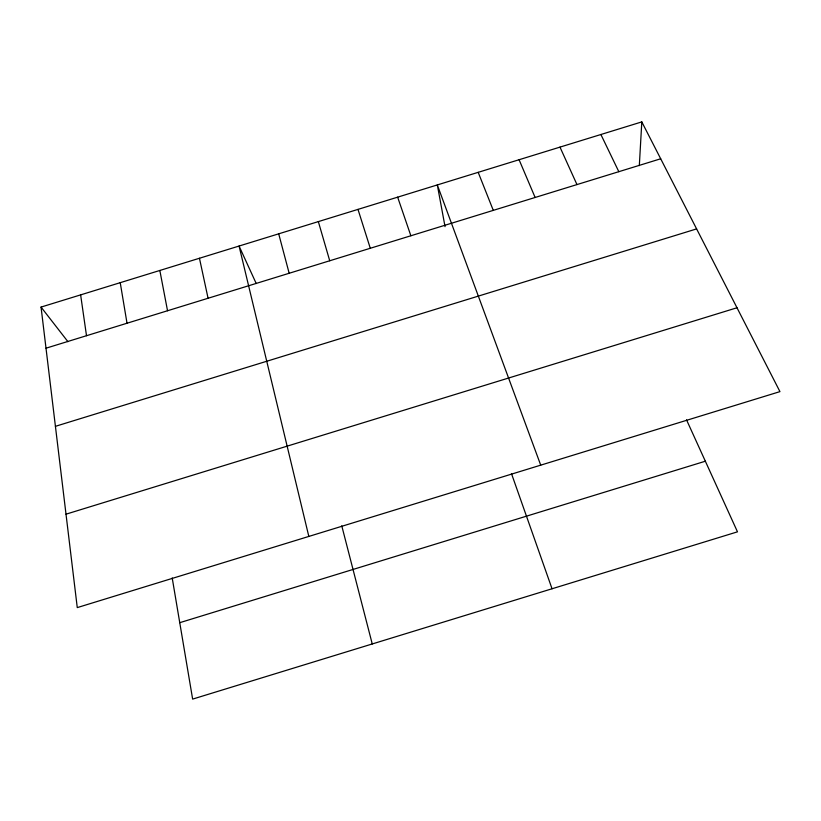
<?xml version="1.0" encoding="UTF-8"?>
<svg xmlns="http://www.w3.org/2000/svg" width="821" height="821" viewBox="0 0 821 821"><rect width="100%" height="100%" fill="white"/><g stroke="black" fill="none" stroke-linecap="round" stroke-linejoin="round"><path stroke-width="1.23" d="M639.323 165.626L641.806 121.898L41.05 307.085L77.266 607.602L779.95 391.627L641.806 121.898M46.007 348.196L660.7 158.781M55.418 426.325L696.608 228.905M66.008 514.182L736.991 307.762M179.748 622.687L705.352 461.217M41.05 307.085L67.938 341.69M600.89 134.511L618.829 171.692M256.224 283.522L239.065 246.043L308.829 536.431M686.53 419.859L737.484 531.834L192.637 699.102L172.205 577.943M559.984 147.123L576.968 184.581M519.088 159.726L535.128 197.481M478.191 172.338L493.288 210.371M540.721 465.158L437.316 184.93L445.044 226.647M511.493 473.655L552.04 588.77M397.651 197.163L410.869 235.771M357.987 209.386L370.292 248.27M318.343 221.608L329.724 260.77M278.699 233.831L289.166 273.27M341.762 525.83L372.252 643.962M199.452 258.256L208.072 298.259M159.838 270.468L167.535 310.749M120.235 282.681L127.019 323.228M80.632 294.883L86.503 335.717"/></g></svg>
